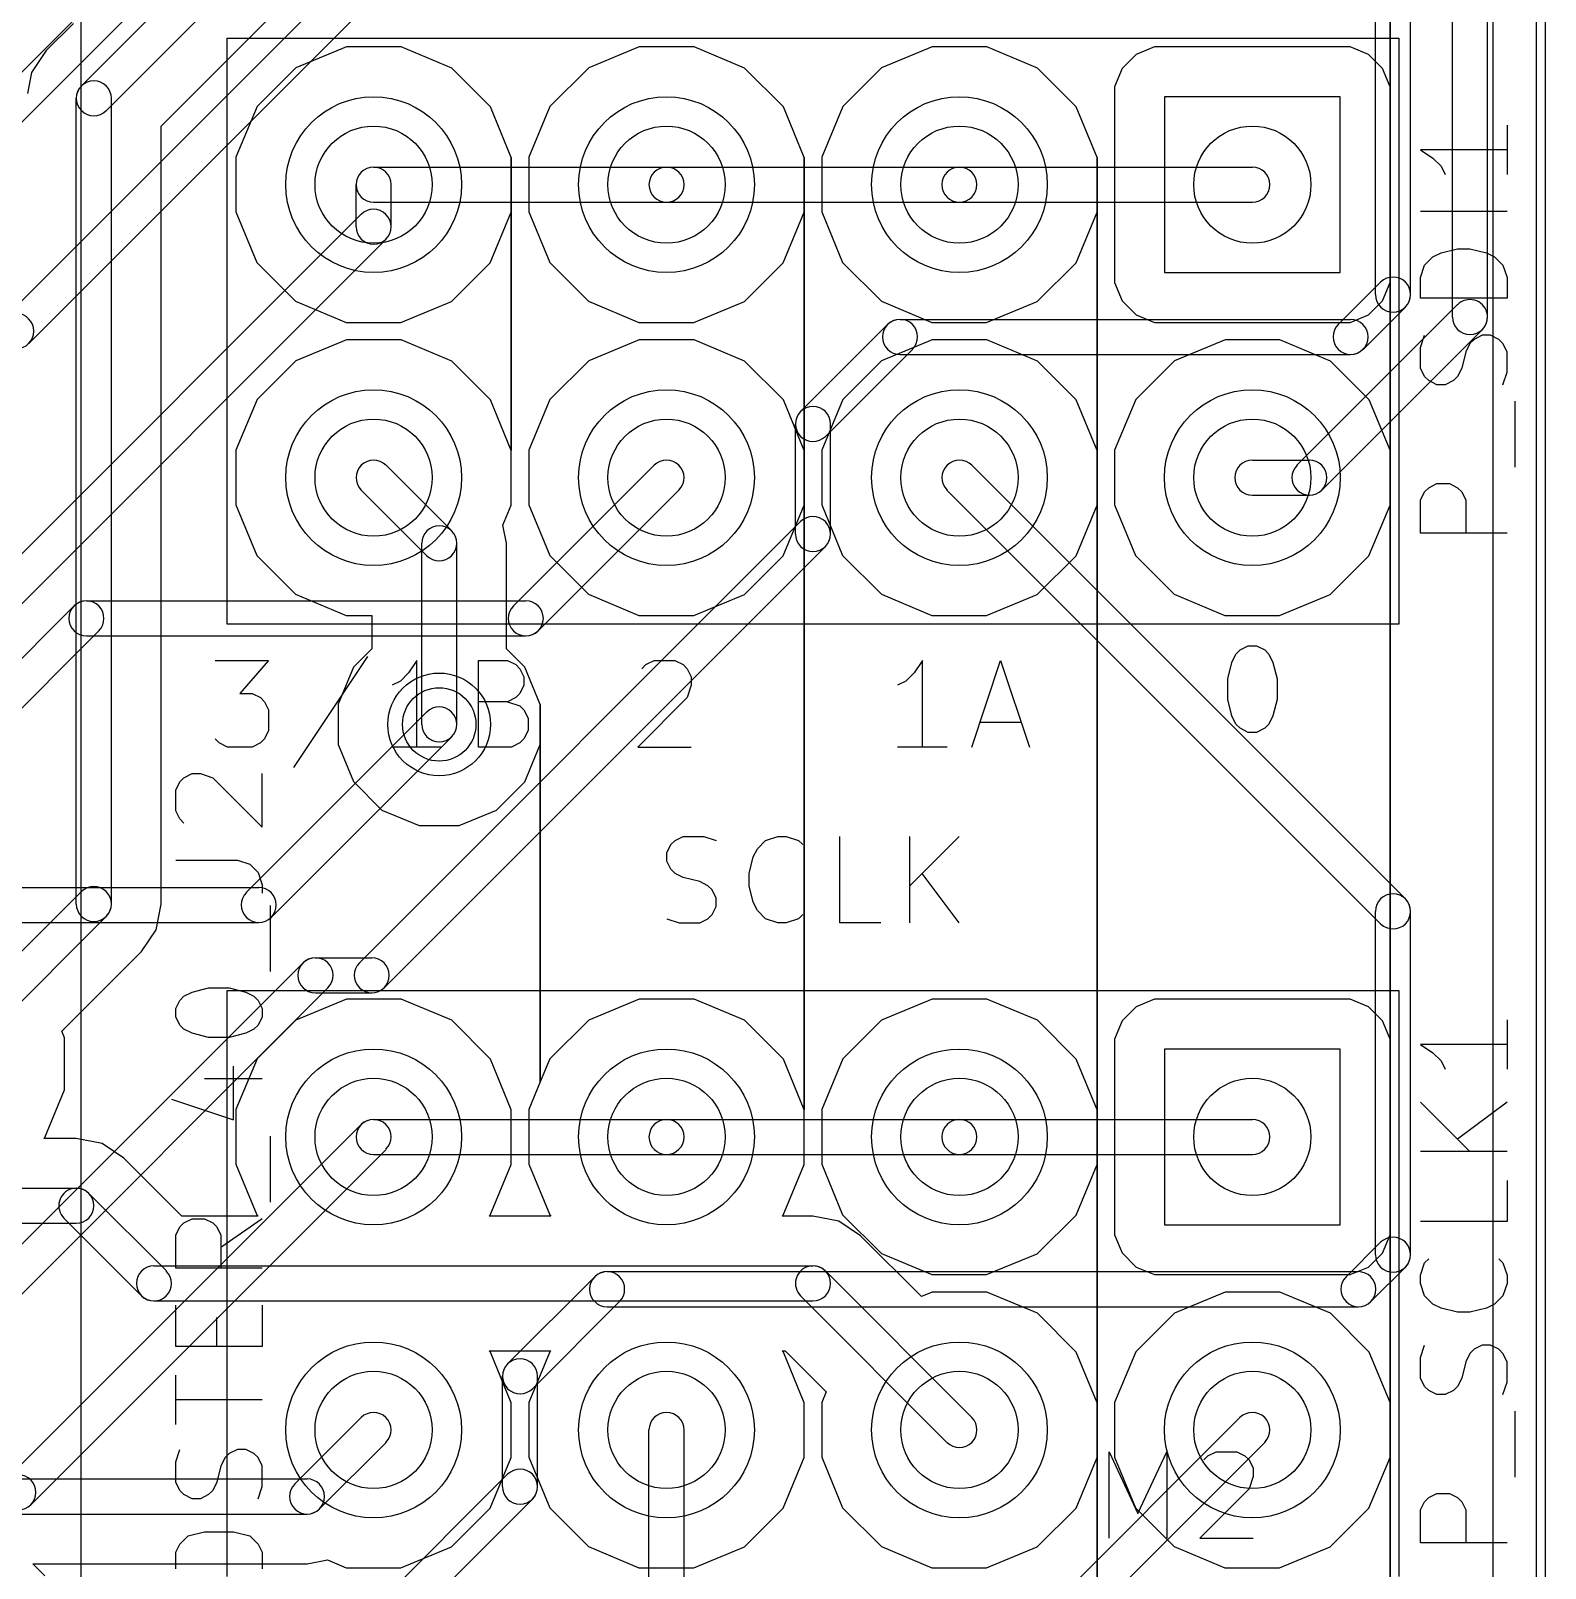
# Model space of a CAD drawing. Extents: x 10 to 410, y -287 to -10.
# Drawn here: x 231.98 to 245.11, y -141.53 to -128.21 of the extents above; entities that cross this region are included whole.
import ezdxf

# ---------------------------------------------------------------- set-up
doc = ezdxf.new("R2010")
doc.units = 0
doc.header["$MEASUREMENT"] = 0
doc.layers.add('Black', color=250, linetype='CONTINUOUS')
doc.layers.add('White', color=7, linetype='CONTINUOUS')

msp = doc.modelspace()

# ---------------------------------------------------------------- linework, layer by layer
at = {"layer": 'BLACK'}
for p, q in [((245.035, -150.495), (245.035, -112.395)), ((245.11, -112.395), (245.11, -150.495)), ((245.11, -112.395), (245.11, -150.495)), ((245.11, -112.395), (245.11, -150.495)), ((245.11, -112.395), (245.11, -150.495)), ((245.11, -112.395), (245.11, -150.495)), ((245.11, -112.395), (245.11, -150.495)), ((245.11, -112.395), (245.11, -150.495)), ((244.654, -112.851), (244.654, -146.119)), ((244.654, -112.851), (244.654, -146.119)), ((232.41, -120.65), (232.41, -146.05)), ((243.764, -131.844), (243.764, -123.589)), ((243.764, -123.589), (243.764, -131.844)), ((243.764, -131.844), (243.764, -123.589)), ((243.764, -123.589), (243.764, -131.844)), ((237.382, -123.717), (232.416, -128.683)), ((237.598, -123.933), (232.632, -128.899)), ((233.108, -129.033), (237.16, -124.981)), ((233.108, -129.033), (237.16, -124.981)), ((232.347, -128.142), (232.111, -128.378)), ((232.347, -128.142), (232.111, -128.378)), ((233.68, -133.35), (233.68, -128.27)), ((233.68, -128.27), (243.84, -128.27)), ((234.714, -128.346), (234.275, -128.527)), ((234.714, -128.346), (234.275, -128.527)), ((235.189, -128.346), (234.714, -128.346)), ((235.189, -128.346), (234.714, -128.346)), ((235.627, -128.529), (235.189, -128.346)), ((235.627, -128.529), (235.189, -128.346)), ((237.254, -128.346), (236.815, -128.527)), ((237.254, -128.346), (236.815, -128.527)), ((237.729, -128.346), (237.254, -128.346)), ((237.729, -128.346), (237.254, -128.346)), ((238.167, -128.529), (237.729, -128.346)), ((238.167, -128.529), (237.729, -128.346)), ((239.794, -128.346), (239.355, -128.527)), ((239.794, -128.346), (239.355, -128.527)), ((240.269, -128.346), (239.794, -128.346)), ((240.269, -128.346), (239.794, -128.346)), ((240.707, -128.529), (240.269, -128.346)), ((240.707, -128.529), (240.269, -128.346)), ((241.722, -128.346), (241.564, -128.412)), ((241.722, -128.346), (241.564, -128.412)), ((243.246, -128.346), (241.722, -128.346)), ((243.246, -128.346), (241.722, -128.346)), ((243.418, -128.346), (243.246, -128.346)), ((243.418, -128.346), (243.246, -128.346)), ((243.577, -128.412), (243.418, -128.346)), ((243.577, -128.412), (243.418, -128.346)), ((243.84, -128.27), (243.84, -133.35)), ((232.111, -128.378), (231.984, -128.568)), ((232.111, -128.378), (231.984, -128.568)), ((241.564, -128.412), (241.442, -128.533)), ((241.564, -128.412), (241.442, -128.533)), ((243.698, -128.534), (243.577, -128.412)), ((243.698, -128.534), (243.577, -128.412)), ((231.984, -128.568), (231.948, -128.75)), ((231.984, -128.568), (231.948, -128.75)), ((234.275, -128.527), (233.939, -128.863)), ((234.275, -128.527), (233.939, -128.863)), ((235.963, -128.865), (235.627, -128.529)), ((235.963, -128.865), (235.627, -128.529)), ((236.815, -128.527), (236.479, -128.863)), ((236.815, -128.527), (236.479, -128.863)), ((238.503, -128.865), (238.167, -128.529)), ((238.503, -128.865), (238.167, -128.529)), ((239.355, -128.527), (239.019, -128.863)), ((239.355, -128.527), (239.019, -128.863)), ((241.043, -128.865), (240.707, -128.529)), ((241.043, -128.865), (240.707, -128.529)), ((241.442, -128.533), (241.376, -128.692)), ((241.442, -128.533), (241.376, -128.692)), ((243.764, -128.692), (243.698, -128.534)), ((243.764, -128.692), (243.698, -128.534)), ((241.376, -128.692), (241.376, -128.864)), ((241.376, -128.692), (241.376, -128.864)), ((243.764, -130.216), (243.764, -128.692)), ((243.764, -130.216), (243.764, -128.692)), ((232.371, -135.776), (232.371, -128.791)), ((232.676, -135.776), (232.676, -128.791)), ((233.939, -128.863), (233.756, -129.301)), ((233.939, -128.863), (233.756, -129.301)), ((236.144, -129.304), (235.963, -128.865)), ((236.144, -129.304), (235.963, -128.865)), ((236.479, -128.863), (236.296, -129.301)), ((236.479, -128.863), (236.296, -129.301)), ((238.684, -129.304), (238.503, -128.865)), ((238.684, -129.304), (238.503, -128.865)), ((239.019, -128.863), (238.836, -129.301)), ((239.019, -128.863), (238.836, -129.301)), ((241.224, -129.304), (241.043, -128.865)), ((241.224, -129.304), (241.043, -128.865)), ((241.376, -128.864), (241.376, -130.388)), ((241.376, -128.864), (241.376, -130.388)), ((243.332, -128.778), (241.808, -128.778)), ((241.808, -128.778), (241.808, -130.302)), ((243.332, -128.778), (241.808, -128.778)), ((241.808, -128.778), (241.808, -130.302)), ((243.332, -128.778), (241.808, -128.778)), ((241.808, -128.778), (241.808, -130.302)), ((243.332, -130.302), (243.332, -128.778)), ((243.332, -130.302), (243.332, -128.778)), ((243.332, -130.302), (243.332, -128.778)), ((233.108, -135.776), (233.108, -129.033)), ((233.108, -135.776), (233.108, -129.033)), ((244.779, -129.024), (244.779, -129.453)), ((244.779, -129.239), (244.029, -129.239)), ((244.029, -129.239), (244.136, -129.31)), ((233.756, -129.301), (233.756, -129.776)), ((233.756, -129.301), (233.756, -129.776)), ((236.144, -131.844), (236.144, -129.304)), ((236.144, -129.779), (236.144, -129.304)), ((236.144, -129.304), (236.144, -131.844)), ((236.144, -131.844), (236.144, -129.304)), ((236.144, -129.779), (236.144, -129.304)), ((236.144, -129.304), (236.144, -131.844)), ((236.296, -129.301), (236.296, -129.776)), ((236.296, -129.301), (236.296, -129.776)), ((238.684, -131.844), (238.684, -129.304)), ((238.684, -129.779), (238.684, -129.304)), ((238.684, -129.304), (238.684, -131.844)), ((238.684, -131.844), (238.684, -129.304)), ((238.684, -129.779), (238.684, -129.304)), ((238.684, -129.304), (238.684, -131.844)), ((238.836, -129.301), (238.836, -129.776)), ((238.836, -129.301), (238.836, -129.776)), ((241.224, -131.844), (241.224, -129.304)), ((241.224, -129.779), (241.224, -129.304)), ((241.224, -129.304), (241.224, -131.844)), ((241.224, -131.844), (241.224, -129.304)), ((241.224, -129.779), (241.224, -129.304)), ((241.224, -129.304), (241.224, -131.844)), ((244.136, -129.31), (244.207, -129.381)), ((244.207, -129.381), (244.243, -129.453)), ((233.756, -129.776), (233.937, -130.215)), ((233.756, -129.776), (233.937, -130.215)), ((235.961, -130.217), (236.144, -129.779)), ((235.961, -130.217), (236.144, -129.779)), ((236.296, -129.776), (236.477, -130.215)), ((236.296, -129.776), (236.477, -130.215)), ((238.501, -130.217), (238.684, -129.779)), ((238.501, -130.217), (238.684, -129.779)), ((238.836, -129.776), (239.017, -130.215)), ((238.836, -129.776), (239.017, -130.215)), ((241.041, -130.217), (241.224, -129.779)), ((241.041, -130.217), (241.224, -129.779)), ((244.779, -129.774), (244.029, -129.774)), ((244.064, -130.239), (244.136, -130.167)), ((244.136, -130.167), (244.207, -130.131)), ((244.207, -130.131), (244.35, -130.096)), ((244.35, -130.096), (244.457, -130.096)), ((244.457, -130.096), (244.6, -130.131)), ((244.6, -130.131), (244.671, -130.167)), ((244.671, -130.167), (244.743, -130.239)), ((233.937, -130.215), (234.273, -130.551)), ((233.937, -130.215), (234.273, -130.551)), ((235.625, -130.553), (235.961, -130.217)), ((235.625, -130.553), (235.961, -130.217)), ((236.477, -130.215), (236.813, -130.551)), ((236.477, -130.215), (236.813, -130.551)), ((238.165, -130.553), (238.501, -130.217)), ((238.165, -130.553), (238.501, -130.217)), ((239.017, -130.215), (239.353, -130.551)), ((239.017, -130.215), (239.353, -130.551)), ((240.705, -130.553), (241.041, -130.217)), ((240.705, -130.553), (241.041, -130.217)), ((241.808, -130.302), (243.332, -130.302)), ((241.808, -130.302), (243.332, -130.302)), ((241.808, -130.302), (243.332, -130.302)), ((243.764, -131.843), (243.764, -130.216)), ((243.764, -130.388), (243.764, -130.216)), ((243.764, -130.216), (243.764, -131.843)), ((243.764, -131.843), (243.764, -130.216)), ((243.764, -130.388), (243.764, -130.216)), ((243.764, -130.216), (243.764, -131.843)), ((244.029, -130.346), (244.064, -130.239)), ((244.029, -130.524), (244.029, -130.346)), ((244.743, -130.239), (244.779, -130.346)), ((244.779, -130.346), (244.779, -130.524)), ((241.376, -130.388), (241.442, -130.546)), ((241.376, -130.388), (241.442, -130.546)), ((243.698, -130.547), (243.764, -130.388)), ((243.698, -130.547), (243.764, -130.388)), ((234.273, -130.551), (234.711, -130.734)), ((234.273, -130.551), (234.711, -130.734)), ((235.186, -130.734), (235.625, -130.553)), ((235.186, -130.734), (235.625, -130.553)), ((236.813, -130.551), (237.251, -130.734)), ((236.813, -130.551), (237.251, -130.734)), ((237.726, -130.734), (238.165, -130.553)), ((237.726, -130.734), (238.165, -130.553)), ((239.353, -130.551), (239.791, -130.734)), ((239.353, -130.551), (239.791, -130.734)), ((240.266, -130.734), (240.705, -130.553)), ((240.266, -130.734), (240.705, -130.553)), ((241.442, -130.546), (241.563, -130.668)), ((241.442, -130.546), (241.563, -130.668)), ((243.576, -130.668), (243.698, -130.547)), ((243.576, -130.668), (243.698, -130.547)), ((244.779, -130.524), (244.029, -130.524)), ((234.711, -130.734), (235.186, -130.734)), ((234.711, -130.734), (235.186, -130.734)), ((237.251, -130.734), (237.726, -130.734)), ((237.251, -130.734), (237.726, -130.734)), ((239.791, -130.734), (240.266, -130.734)), ((239.791, -130.734), (240.266, -130.734)), ((241.563, -130.668), (241.722, -130.734)), ((241.563, -130.668), (241.722, -130.734)), ((241.722, -130.734), (241.894, -130.734)), ((241.722, -130.734), (241.894, -130.734)), ((241.894, -130.734), (243.418, -130.734)), ((241.894, -130.734), (243.418, -130.734)), ((243.418, -130.734), (243.576, -130.668)), ((243.418, -130.734), (243.576, -130.668)), ((244.029, -130.953), (244.064, -130.846)), ((244.564, -130.846), (244.493, -130.881)), ((244.636, -130.846), (244.564, -130.846)), ((244.707, -130.881), (244.636, -130.846)), ((234.714, -130.886), (234.275, -131.067)), ((234.714, -130.886), (234.275, -131.067)), ((235.189, -130.886), (234.714, -130.886)), ((235.189, -130.886), (234.714, -130.886)), ((235.627, -131.069), (235.189, -130.886)), ((235.627, -131.069), (235.189, -130.886)), ((237.254, -130.886), (236.815, -131.067)), ((237.254, -130.886), (236.815, -131.067)), ((237.729, -130.886), (237.254, -130.886)), ((237.729, -130.886), (237.254, -130.886)), ((238.167, -131.069), (237.729, -130.886)), ((238.167, -131.069), (237.729, -130.886)), ((239.794, -130.886), (239.355, -131.067)), ((239.794, -130.886), (239.355, -131.067)), ((240.269, -130.886), (239.794, -130.886)), ((240.269, -130.886), (239.794, -130.886)), ((240.707, -131.069), (240.269, -130.886)), ((240.707, -131.069), (240.269, -130.886)), ((242.334, -130.886), (241.895, -131.067)), ((242.334, -130.886), (241.895, -131.067)), ((242.809, -130.886), (242.334, -130.886)), ((242.809, -130.886), (242.334, -130.886)), ((243.247, -131.069), (242.809, -130.886)), ((243.247, -131.069), (242.809, -130.886)), ((244.029, -131.131), (244.029, -130.953)), ((244.421, -130.989), (244.386, -131.131)), ((244.457, -130.917), (244.421, -130.989)), ((244.493, -130.881), (244.457, -130.917)), ((244.743, -130.917), (244.707, -130.881)), ((244.779, -130.989), (244.743, -130.917)), ((244.779, -131.167), (244.779, -130.989)), ((234.275, -131.067), (233.939, -131.403)), ((234.275, -131.067), (233.939, -131.403)), ((235.963, -131.405), (235.627, -131.069)), ((235.963, -131.405), (235.627, -131.069)), ((236.815, -131.067), (236.479, -131.403)), ((236.815, -131.067), (236.479, -131.403)), ((238.503, -131.405), (238.167, -131.069)), ((238.503, -131.405), (238.167, -131.069)), ((239.355, -131.067), (239.019, -131.403)), ((239.355, -131.067), (239.019, -131.403)), ((241.043, -131.405), (240.707, -131.069)), ((241.043, -131.405), (240.707, -131.069)), ((241.895, -131.067), (241.559, -131.403)), ((241.895, -131.067), (241.559, -131.403)), ((243.583, -131.405), (243.247, -131.069)), ((243.583, -131.405), (243.247, -131.069)), ((244.064, -131.203), (244.029, -131.131)), ((244.386, -131.131), (244.35, -131.203)), ((244.1, -131.239), (244.064, -131.203)), ((244.171, -131.274), (244.1, -131.239)), ((244.243, -131.274), (244.171, -131.274)), ((244.314, -131.239), (244.243, -131.274)), ((244.35, -131.203), (244.314, -131.239)), ((244.743, -131.274), (244.779, -131.167)), ((233.939, -131.403), (233.756, -131.841)), ((233.939, -131.403), (233.756, -131.841)), ((236.144, -131.844), (235.963, -131.405)), ((236.144, -131.844), (235.963, -131.405)), ((236.479, -131.403), (236.296, -131.841)), ((236.479, -131.403), (236.296, -131.841)), ((238.684, -131.844), (238.503, -131.405)), ((238.684, -131.844), (238.503, -131.405)), ((239.019, -131.403), (238.836, -131.841)), ((239.019, -131.403), (238.836, -131.841)), ((241.224, -131.844), (241.043, -131.405)), ((241.224, -131.844), (241.043, -131.405)), ((241.559, -131.403), (241.376, -131.841)), ((241.559, -131.403), (241.376, -131.841)), ((243.764, -131.843), (243.583, -131.405)), ((243.764, -131.843), (243.583, -131.405)), ((244.85, -131.989), (244.85, -131.417)), ((233.756, -131.841), (233.756, -132.316)), ((233.756, -131.841), (233.756, -132.316)), ((236.144, -132.319), (236.144, -131.844)), ((236.144, -132.319), (236.144, -131.844)), ((236.296, -131.841), (236.296, -132.316)), ((236.296, -131.841), (236.296, -132.316)), ((238.684, -137.559), (238.684, -131.844)), ((238.684, -132.319), (238.684, -131.844)), ((238.684, -131.844), (238.684, -137.559)), ((238.684, -137.559), (238.684, -131.844)), ((238.684, -132.319), (238.684, -131.844)), ((238.684, -131.844), (238.684, -137.559)), ((238.836, -131.841), (238.836, -132.316)), ((238.836, -131.841), (238.836, -132.316)), ((241.224, -137.559), (241.224, -131.844)), ((241.224, -132.319), (241.224, -131.844)), ((241.224, -131.844), (241.224, -137.559)), ((241.224, -137.559), (241.224, -131.844)), ((241.224, -132.319), (241.224, -131.844)), ((241.224, -131.844), (241.224, -137.559)), ((241.376, -131.841), (241.376, -132.316)), ((241.376, -131.841), (241.376, -132.316)), ((243.764, -131.844), (243.764, -131.843)), ((243.764, -131.844), (243.764, -131.843)), ((243.764, -140.099), (243.764, -131.844)), ((243.764, -132.319), (243.764, -131.844)), ((243.764, -131.844), (243.764, -140.099)), ((243.764, -140.099), (243.764, -131.844)), ((243.764, -132.319), (243.764, -131.844)), ((243.764, -131.844), (243.764, -140.099)), ((235.058, -131.972), (235.627, -132.541)), ((234.842, -132.188), (235.411, -132.757)), ((244.029, -132.274), (244.064, -132.203)), ((244.064, -132.203), (244.1, -132.167)), ((244.1, -132.167), (244.171, -132.131)), ((244.171, -132.131), (244.279, -132.131)), ((244.279, -132.131), (244.35, -132.167)), ((244.35, -132.167), (244.386, -132.203)), ((244.386, -132.203), (244.421, -132.274)), ((233.756, -132.316), (233.937, -132.755)), ((233.756, -132.316), (233.937, -132.755)), ((236.072, -132.491), (236.144, -132.319)), ((236.072, -132.491), (236.144, -132.319)), ((236.296, -132.316), (236.477, -132.755)), ((236.296, -132.316), (236.477, -132.755)), ((238.501, -132.757), (238.684, -132.319)), ((238.501, -132.757), (238.684, -132.319)), ((238.836, -132.316), (239.017, -132.755)), ((238.836, -132.316), (239.017, -132.755)), ((241.041, -132.757), (241.224, -132.319)), ((241.041, -132.757), (241.224, -132.319)), ((241.376, -132.316), (241.557, -132.755)), ((241.376, -132.316), (241.557, -132.755)), ((243.581, -132.757), (243.764, -132.319)), ((243.581, -132.757), (243.764, -132.319)), ((244.029, -132.56), (244.029, -132.274)), ((244.421, -132.274), (244.421, -132.56)), ((236.103, -132.649), (236.072, -132.491)), ((236.103, -132.649), (236.072, -132.491)), ((244.779, -132.56), (244.029, -132.56)), ((235.367, -134.219), (235.367, -132.649)), ((235.671, -134.219), (235.671, -132.649)), ((236.103, -133.564), (236.103, -132.649)), ((236.103, -133.564), (236.103, -132.649)), ((233.937, -132.755), (234.273, -133.091)), ((233.937, -132.755), (234.273, -133.091)), ((236.477, -132.755), (236.813, -133.091)), ((236.477, -132.755), (236.813, -133.091)), ((238.165, -133.093), (238.501, -132.757)), ((238.165, -133.093), (238.501, -132.757)), ((239.017, -132.755), (239.353, -133.091)), ((239.017, -132.755), (239.353, -133.091)), ((240.705, -133.093), (241.041, -132.757)), ((240.705, -133.093), (241.041, -132.757)), ((241.557, -132.755), (241.893, -133.091)), ((241.557, -132.755), (241.893, -133.091)), ((243.245, -133.093), (243.581, -132.757)), ((243.245, -133.093), (243.581, -132.757)), ((234.273, -133.091), (234.711, -133.274)), ((234.273, -133.091), (234.711, -133.274)), ((236.813, -133.091), (237.251, -133.274)), ((236.813, -133.091), (237.251, -133.274)), ((237.726, -133.274), (238.165, -133.093)), ((237.726, -133.274), (238.165, -133.093)), ((239.353, -133.091), (239.791, -133.274)), ((239.353, -133.091), (239.791, -133.274)), ((240.266, -133.274), (240.705, -133.093)), ((240.266, -133.274), (240.705, -133.093)), ((241.893, -133.091), (242.331, -133.274)), ((241.893, -133.091), (242.331, -133.274)), ((242.806, -133.274), (243.245, -133.093)), ((242.806, -133.274), (243.245, -133.093)), ((234.711, -133.274), (234.935, -133.274)), ((234.711, -133.274), (234.935, -133.274)), ((234.935, -133.274), (234.935, -133.564)), ((234.935, -133.274), (234.935, -133.564)), ((237.251, -133.274), (237.726, -133.274)), ((237.251, -133.274), (237.726, -133.274)), ((239.791, -133.274), (240.266, -133.274)), ((239.791, -133.274), (240.266, -133.274)), ((242.331, -133.274), (242.806, -133.274)), ((242.331, -133.274), (242.806, -133.274)), ((243.84, -133.35), (233.68, -133.35)), ((242.463, -133.574), (242.534, -133.539)), ((242.534, -133.539), (242.606, -133.539)), ((242.606, -133.539), (242.677, -133.574)), ((233.575, -133.666), (234.039, -133.666)), ((234.039, -133.666), (233.789, -133.951)), ((234.896, -133.63), (234.254, -134.594)), ((234.935, -133.564), (234.777, -133.722)), ((234.935, -133.564), (234.777, -133.722)), ((235.325, -133.666), (235.254, -133.773)), ((235.325, -134.416), (235.325, -133.666)), ((235.861, -134.416), (235.861, -133.666)), ((235.861, -133.666), (236.111, -133.666)), ((236.262, -133.723), (236.103, -133.564)), ((236.262, -133.723), (236.103, -133.564)), ((236.111, -133.666), (236.182, -133.701)), ((237.311, -133.701), (237.383, -133.666)), ((237.383, -133.666), (237.561, -133.666)), ((237.561, -133.666), (237.633, -133.701)), ((239.709, -133.666), (239.637, -133.773)), ((239.709, -134.416), (239.709, -133.666)), ((240.137, -134.416), (240.387, -133.666)), ((240.387, -133.666), (240.637, -134.416)), ((242.391, -133.681), (242.427, -133.61)), ((242.427, -133.61), (242.463, -133.574)), ((242.677, -133.574), (242.713, -133.61)), ((242.713, -133.61), (242.749, -133.681)), ((234.777, -133.722), (234.643, -134.044)), ((234.777, -133.722), (234.643, -134.044)), ((235.254, -133.773), (235.182, -133.844)), ((236.182, -133.701), (236.218, -133.737)), ((236.218, -133.737), (236.254, -133.808)), ((236.254, -133.808), (236.254, -133.88)), ((236.395, -134.046), (236.262, -133.723)), ((236.395, -134.046), (236.262, -133.723)), ((237.276, -133.737), (237.311, -133.701)), ((237.633, -133.701), (237.669, -133.737)), ((237.669, -133.737), (237.704, -133.808)), ((237.704, -133.808), (237.704, -133.88)), ((239.637, -133.773), (239.566, -133.844)), ((242.356, -133.824), (242.391, -133.681)), ((242.749, -133.681), (242.784, -133.824)), ((235.182, -133.844), (235.111, -133.88)), ((236.254, -133.88), (236.218, -133.951)), ((237.704, -133.88), (237.669, -133.987)), ((239.566, -133.844), (239.494, -133.88)), ((242.356, -134.003), (242.356, -133.824)), ((242.784, -133.824), (242.784, -134.003)), ((233.789, -133.951), (233.896, -133.951)), ((233.896, -133.951), (233.968, -133.987)), ((233.968, -133.987), (234.004, -134.023)), ((234.004, -134.023), (234.039, -134.094)), ((234.643, -134.044), (234.643, -134.393)), ((234.643, -134.044), (234.643, -134.393)), ((236.111, -134.023), (235.861, -134.023)), ((236.182, -133.987), (236.111, -134.023)), ((236.111, -134.023), (236.218, -134.058)), ((236.218, -133.951), (236.182, -133.987)), ((236.218, -134.058), (236.254, -134.094)), ((236.395, -137.318), (236.395, -134.046)), ((236.395, -134.394), (236.395, -134.046)), ((236.395, -134.046), (236.395, -137.318)), ((236.395, -137.318), (236.395, -134.046)), ((236.395, -134.394), (236.395, -134.046)), ((236.395, -134.046), (236.395, -137.318)), ((237.669, -133.987), (237.24, -134.416)), ((242.391, -134.146), (242.356, -134.003)), ((242.784, -134.003), (242.749, -134.146)), ((234.039, -134.094), (234.039, -134.273)), ((236.254, -134.094), (236.289, -134.166)), ((236.289, -134.166), (236.289, -134.273)), ((240.209, -134.201), (240.566, -134.201)), ((242.427, -134.217), (242.391, -134.146)), ((242.749, -134.146), (242.713, -134.217)), ((233.611, -134.38), (233.575, -134.344)), ((234.004, -134.344), (233.968, -134.38)), ((234.039, -134.273), (234.004, -134.344)), ((236.254, -134.344), (236.218, -134.38)), ((236.289, -134.273), (236.254, -134.344)), ((242.463, -134.253), (242.427, -134.217)), ((242.534, -134.289), (242.463, -134.253)), ((242.606, -134.289), (242.534, -134.289)), ((242.677, -134.253), (242.606, -134.289)), ((242.713, -134.217), (242.677, -134.253)), ((233.682, -134.416), (233.611, -134.38)), ((233.896, -134.416), (233.682, -134.416)), ((233.968, -134.38), (233.896, -134.416)), ((234.643, -134.393), (234.776, -134.715)), ((234.643, -134.393), (234.776, -134.715)), ((235.539, -134.416), (235.111, -134.416)), ((236.146, -134.416), (235.861, -134.416)), ((236.218, -134.38), (236.146, -134.416)), ((236.261, -134.716), (236.395, -134.394)), ((236.261, -134.716), (236.395, -134.394)), ((237.24, -134.416), (237.704, -134.416)), ((239.923, -134.416), (239.494, -134.416)), ((233.234, -134.789), (233.269, -134.718)), ((233.269, -134.718), (233.305, -134.682)), ((233.305, -134.682), (233.376, -134.646)), ((233.376, -134.646), (233.448, -134.646)), ((233.448, -134.646), (233.555, -134.682)), ((233.555, -134.682), (233.984, -135.111)), ((233.984, -135.111), (233.984, -134.646)), ((234.776, -134.715), (235.022, -134.962)), ((234.776, -134.715), (235.022, -134.962)), ((236.015, -134.963), (236.261, -134.716)), ((236.015, -134.963), (236.261, -134.716)), ((233.234, -134.968), (233.234, -134.789)), ((233.269, -135.039), (233.234, -134.968)), ((235.022, -134.962), (235.344, -135.095)), ((235.022, -134.962), (235.344, -135.095)), ((235.693, -135.096), (236.015, -134.963)), ((235.693, -135.096), (236.015, -134.963)), ((233.305, -135.075), (233.269, -135.039)), ((235.344, -135.095), (235.693, -135.096)), ((235.344, -135.095), (235.693, -135.096)), ((237.492, -135.332), (237.528, -135.261)), ((237.528, -135.261), (237.564, -135.225)), ((237.564, -135.225), (237.635, -135.19)), ((237.635, -135.19), (237.814, -135.19)), ((237.814, -135.19), (237.921, -135.225)), ((238.278, -135.297), (238.349, -135.225)), ((238.349, -135.225), (238.456, -135.19)), ((238.456, -135.19), (238.528, -135.19)), ((238.528, -135.19), (238.635, -135.225)), ((238.635, -135.225), (238.671, -135.261)), ((238.992, -135.94), (238.992, -135.19)), ((239.599, -135.94), (239.599, -135.19)), ((240.028, -135.19), (239.599, -135.618)), ((233.234, -135.396), (233.769, -135.396)), ((233.769, -135.396), (233.876, -135.432)), ((237.492, -135.404), (237.492, -135.332)), ((237.528, -135.475), (237.492, -135.404)), ((238.206, -135.511), (238.242, -135.368)), ((238.242, -135.368), (238.278, -135.297)), ((233.876, -135.432), (233.948, -135.504)), ((233.948, -135.504), (233.984, -135.611)), ((237.564, -135.511), (237.528, -135.475)), ((237.635, -135.547), (237.564, -135.511)), ((238.206, -135.618), (238.206, -135.511)), ((240.028, -135.94), (239.706, -135.511)), ((232.416, -135.668), (231.032, -137.052)), ((233.984, -135.611), (233.984, -135.682)), ((237.778, -135.582), (237.635, -135.547)), ((237.849, -135.618), (237.778, -135.582)), ((237.885, -135.654), (237.849, -135.618)), ((237.921, -135.725), (237.885, -135.654)), ((238.242, -135.761), (238.206, -135.618)), ((233.064, -136), (233.108, -135.776)), ((233.064, -136), (233.108, -135.776)), ((234.055, -136.361), (234.055, -135.789)), ((237.885, -135.868), (237.921, -135.797)), ((237.921, -135.797), (237.921, -135.725)), ((238.278, -135.832), (238.242, -135.761)), ((232.632, -135.884), (231.248, -137.268)), ((237.492, -135.904), (237.599, -135.94)), ((237.599, -135.94), (237.778, -135.94)), ((237.778, -135.94), (237.849, -135.904)), ((237.849, -135.904), (237.885, -135.868)), ((238.349, -135.904), (238.278, -135.832)), ((238.456, -135.94), (238.349, -135.904)), ((238.528, -135.94), (238.456, -135.94)), ((238.635, -135.904), (238.528, -135.94)), ((238.671, -135.868), (238.635, -135.904)), ((239.349, -135.94), (238.992, -135.94)), ((232.937, -136.189), (233.064, -136)), ((232.937, -136.189), (233.064, -136)), ((233.064, -136), (233.064, -136)), ((233.064, -136), (233.064, -136)), ((232.247, -136.879), (232.937, -136.189)), ((232.247, -136.879), (232.937, -136.189)), ((233.234, -136.682), (233.269, -136.611)), ((233.269, -136.611), (233.305, -136.575)), ((233.305, -136.575), (233.376, -136.539)), ((233.376, -136.539), (233.519, -136.504)), ((233.519, -136.504), (233.698, -136.504)), ((233.68, -141.605), (233.68, -136.525)), ((233.68, -136.525), (243.84, -136.525)), ((233.698, -136.504), (233.841, -136.539)), ((233.841, -136.539), (233.912, -136.575)), ((233.912, -136.575), (233.948, -136.611)), ((233.948, -136.611), (233.984, -136.682)), ((234.714, -136.601), (234.275, -136.782)), ((234.714, -136.601), (234.275, -136.782)), ((235.189, -136.601), (234.714, -136.601)), ((235.189, -136.601), (234.714, -136.601)), ((235.627, -136.784), (235.189, -136.601)), ((235.627, -136.784), (235.189, -136.601)), ((237.254, -136.601), (236.815, -136.782)), ((237.254, -136.601), (236.815, -136.782)), ((237.729, -136.601), (237.254, -136.601)), ((237.729, -136.601), (237.254, -136.601)), ((238.167, -136.784), (237.729, -136.601)), ((238.167, -136.784), (237.729, -136.601)), ((239.794, -136.601), (239.355, -136.782)), ((239.794, -136.601), (239.355, -136.782)), ((240.269, -136.601), (239.794, -136.601)), ((240.269, -136.601), (239.794, -136.601)), ((240.707, -136.784), (240.269, -136.601)), ((240.707, -136.784), (240.269, -136.601)), ((241.722, -136.601), (241.564, -136.667)), ((241.722, -136.601), (241.564, -136.667)), ((243.246, -136.601), (241.722, -136.601)), ((243.246, -136.601), (241.722, -136.601)), ((243.418, -136.601), (243.246, -136.601)), ((243.418, -136.601), (243.246, -136.601)), ((243.577, -136.667), (243.418, -136.601)), ((243.577, -136.667), (243.418, -136.601)), ((243.84, -136.525), (243.84, -141.605)), ((233.234, -136.754), (233.234, -136.682)), ((233.984, -136.682), (233.984, -136.754)), ((241.564, -136.667), (241.442, -136.788)), ((241.564, -136.667), (241.442, -136.788)), ((243.698, -136.789), (243.577, -136.667)), ((243.698, -136.789), (243.577, -136.667)), ((233.269, -136.825), (233.234, -136.754)), ((233.305, -136.861), (233.269, -136.825)), ((233.376, -136.896), (233.305, -136.861)), ((233.912, -136.861), (233.841, -136.896)), ((233.948, -136.825), (233.912, -136.861)), ((234.275, -136.782), (233.939, -137.118)), ((234.275, -136.782), (233.939, -137.118)), ((233.984, -136.754), (233.948, -136.825)), ((235.963, -137.12), (235.627, -136.784)), ((235.963, -137.12), (235.627, -136.784)), ((236.815, -136.782), (236.479, -137.118)), ((236.815, -136.782), (236.479, -137.118)), ((238.503, -137.12), (238.167, -136.784)), ((238.503, -137.12), (238.167, -136.784)), ((239.355, -136.782), (239.019, -137.118)), ((239.355, -136.782), (239.019, -137.118)), ((241.043, -137.12), (240.707, -136.784)), ((241.043, -137.12), (240.707, -136.784)), ((241.442, -136.788), (241.376, -136.947)), ((241.442, -136.788), (241.376, -136.947)), ((243.764, -136.947), (243.698, -136.789)), ((243.764, -136.947), (243.698, -136.789)), ((244.779, -136.779), (244.779, -137.208)), ((232.27, -136.936), (232.247, -136.879)), ((232.27, -136.936), (232.247, -136.879)), ((232.27, -137.386), (232.27, -136.936)), ((232.27, -137.386), (232.27, -136.936)), ((233.519, -136.932), (233.376, -136.896)), ((233.698, -136.932), (233.519, -136.932)), ((233.841, -136.896), (233.698, -136.932)), ((241.376, -136.947), (241.376, -137.119)), ((241.376, -136.947), (241.376, -137.119)), ((243.764, -138.471), (243.764, -136.947)), ((243.764, -138.471), (243.764, -136.947)), ((244.779, -136.994), (244.029, -136.994)), ((244.029, -136.994), (244.136, -137.065)), ((233.939, -137.118), (233.756, -137.556)), ((233.939, -137.118), (233.756, -137.556)), ((236.144, -137.559), (235.963, -137.12)), ((236.144, -137.559), (235.963, -137.12)), ((236.479, -137.118), (236.395, -137.318)), ((236.479, -137.118), (236.395, -137.318)), ((238.684, -137.559), (238.503, -137.12)), ((238.684, -137.559), (238.503, -137.12)), ((239.019, -137.118), (238.836, -137.556)), ((239.019, -137.118), (238.836, -137.556)), ((241.224, -137.559), (241.043, -137.12)), ((241.224, -137.559), (241.043, -137.12)), ((241.376, -137.119), (241.376, -138.643)), ((241.376, -137.119), (241.376, -138.643)), ((243.332, -137.033), (241.808, -137.033)), ((241.808, -137.033), (241.808, -138.557)), ((243.332, -137.033), (241.808, -137.033)), ((241.808, -137.033), (241.808, -138.557)), ((243.332, -137.033), (241.808, -137.033)), ((241.808, -137.033), (241.808, -138.557)), ((243.332, -138.557), (243.332, -137.033)), ((243.332, -138.557), (243.332, -137.033)), ((243.332, -138.557), (243.332, -137.033)), ((244.136, -137.065), (244.207, -137.136)), ((244.207, -137.136), (244.243, -137.208)), ((233.734, -137.646), (233.734, -137.182)), ((232.098, -137.801), (232.27, -137.386)), ((232.098, -137.801), (232.27, -137.386)), ((233.484, -137.289), (233.984, -137.289)), ((236.395, -137.318), (236.296, -137.556)), ((236.395, -137.318), (236.296, -137.556)), ((233.198, -137.468), (233.734, -137.646)), ((244.029, -137.494), (244.457, -137.922)), ((244.779, -137.494), (244.35, -137.815)), ((233.756, -137.556), (233.756, -138.031)), ((233.756, -137.556), (233.756, -138.031)), ((236.144, -138.034), (236.144, -137.559)), ((236.144, -138.034), (236.144, -137.559)), ((236.296, -137.556), (236.296, -138.031)), ((236.296, -137.556), (236.296, -138.031)), ((238.684, -138.034), (238.684, -137.559)), ((238.684, -138.034), (238.684, -137.559)), ((238.836, -137.556), (238.836, -138.031)), ((238.836, -137.556), (238.836, -138.031)), ((241.224, -140.099), (241.224, -137.559)), ((241.224, -138.034), (241.224, -137.559)), ((241.224, -137.559), (241.224, -140.099)), ((241.224, -140.099), (241.224, -137.559)), ((241.224, -138.034), (241.224, -137.559)), ((241.224, -137.559), (241.224, -140.099)), ((232.091, -137.808), (232.098, -137.801)), ((232.091, -137.808), (232.098, -137.801)), ((232.372, -137.808), (232.091, -137.808)), ((232.372, -137.808), (232.091, -137.808)), ((232.595, -137.852), (232.372, -137.808)), ((232.595, -137.852), (232.372, -137.808)), ((234.055, -138.361), (234.055, -137.789)), ((232.785, -137.979), (232.595, -137.852)), ((232.785, -137.979), (232.595, -137.852)), ((244.779, -137.922), (244.029, -137.922)), ((233.287, -138.481), (232.785, -137.979)), ((233.287, -138.481), (232.785, -137.979)), ((233.756, -138.031), (233.937, -138.47)), ((233.756, -138.031), (233.937, -138.47)), ((235.961, -138.472), (236.144, -138.034)), ((235.961, -138.472), (236.144, -138.034)), ((236.296, -138.031), (236.477, -138.47)), ((236.296, -138.031), (236.477, -138.47)), ((238.501, -138.472), (238.684, -138.034)), ((238.501, -138.472), (238.684, -138.034)), ((238.836, -138.031), (239.017, -138.47)), ((238.836, -138.031), (239.017, -138.47)), ((241.041, -138.472), (241.224, -138.034)), ((241.041, -138.472), (241.224, -138.034)), ((244.779, -138.172), (244.779, -138.529)), ((230.73, -138.24), (232.372, -138.24)), ((233.153, -138.957), (232.48, -138.284)), ((233.937, -138.47), (233.948, -138.481)), ((233.937, -138.47), (233.948, -138.481)), ((235.953, -138.481), (235.961, -138.472)), ((235.953, -138.481), (235.961, -138.472)), ((236.477, -138.47), (236.488, -138.481)), ((236.477, -138.47), (236.488, -138.481)), ((238.493, -138.481), (238.501, -138.472)), ((238.493, -138.481), (238.501, -138.472)), ((239.017, -138.47), (239.353, -138.806)), ((239.017, -138.47), (239.353, -138.806)), ((240.705, -138.808), (241.041, -138.472)), ((240.705, -138.808), (241.041, -138.472)), ((243.764, -140.098), (243.764, -138.471)), ((243.764, -138.643), (243.764, -138.471)), ((243.764, -138.471), (243.764, -140.098)), ((243.764, -140.098), (243.764, -138.471)), ((243.764, -138.643), (243.764, -138.471)), ((243.764, -138.471), (243.764, -140.098)), ((230.73, -138.544), (232.372, -138.544)), ((232.937, -139.173), (232.264, -138.5)), ((233.234, -138.646), (233.269, -138.575)), ((233.269, -138.575), (233.305, -138.539)), ((233.948, -138.481), (233.287, -138.481)), ((233.948, -138.481), (233.287, -138.481)), ((233.305, -138.539), (233.376, -138.504)), ((233.376, -138.504), (233.484, -138.504)), ((233.484, -138.504), (233.555, -138.539)), ((233.555, -138.539), (233.591, -138.575)), ((233.591, -138.575), (233.626, -138.646)), ((233.984, -138.504), (233.626, -138.754)), ((236.488, -138.481), (235.953, -138.481)), ((236.488, -138.481), (235.953, -138.481)), ((238.76, -138.481), (238.493, -138.481)), ((238.76, -138.481), (238.493, -138.481)), ((238.984, -138.525), (238.76, -138.481)), ((238.984, -138.525), (238.76, -138.481)), ((239.173, -138.652), (238.984, -138.525)), ((239.173, -138.652), (238.984, -138.525)), ((241.808, -138.557), (243.332, -138.557)), ((241.808, -138.557), (243.332, -138.557)), ((241.808, -138.557), (243.332, -138.557)), ((244.779, -138.529), (244.029, -138.529)), ((233.234, -138.932), (233.234, -138.646)), ((233.626, -138.646), (233.626, -138.932)), ((239.701, -139.179), (239.173, -138.652)), ((239.701, -139.179), (239.173, -138.652)), ((241.376, -138.643), (241.442, -138.801)), ((241.376, -138.643), (241.442, -138.801)), ((243.698, -138.802), (243.764, -138.643)), ((243.698, -138.802), (243.764, -138.643)), ((239.353, -138.806), (239.791, -138.989)), ((239.353, -138.806), (239.791, -138.989)), ((240.266, -138.989), (240.705, -138.808)), ((240.266, -138.989), (240.705, -138.808)), ((241.442, -138.801), (241.563, -138.923)), ((241.442, -138.801), (241.563, -138.923)), ((243.576, -138.923), (243.698, -138.802)), ((243.576, -138.923), (243.698, -138.802)), ((244.064, -138.886), (244.1, -138.851)), ((244.707, -138.851), (244.743, -138.886)), ((233.045, -138.913), (238.76, -138.913)), ((233.984, -138.932), (233.234, -138.932)), ((240.138, -140.227), (238.868, -138.957)), ((239.791, -138.989), (240.266, -138.989)), ((239.791, -138.989), (240.266, -138.989)), ((241.563, -138.923), (241.722, -138.989)), ((241.563, -138.923), (241.722, -138.989)), ((241.722, -138.989), (241.894, -138.989)), ((241.722, -138.989), (241.894, -138.989)), ((241.894, -138.989), (243.418, -138.989)), ((241.894, -138.989), (243.418, -138.989)), ((243.418, -138.989), (243.576, -138.923)), ((243.418, -138.989), (243.576, -138.923)), ((244.029, -138.994), (244.064, -138.886)), ((244.029, -139.065), (244.029, -138.994)), ((244.743, -138.886), (244.779, -138.994)), ((244.779, -138.994), (244.779, -139.065)), ((239.794, -139.141), (239.701, -139.179)), ((239.794, -139.141), (239.701, -139.179)), ((240.269, -139.141), (239.794, -139.141)), ((240.269, -139.141), (239.794, -139.141)), ((240.707, -139.324), (240.269, -139.141)), ((240.707, -139.324), (240.269, -139.141)), ((242.334, -139.141), (241.895, -139.322)), ((242.334, -139.141), (241.895, -139.322)), ((242.809, -139.141), (242.334, -139.141)), ((242.809, -139.141), (242.334, -139.141)), ((243.247, -139.324), (242.809, -139.141)), ((243.247, -139.324), (242.809, -139.141)), ((244.064, -139.172), (244.029, -139.065)), ((244.779, -139.065), (244.743, -139.172)), ((233.045, -139.217), (238.76, -139.217)), ((233.234, -139.611), (233.234, -139.254)), ((233.984, -139.254), (233.984, -139.611)), ((239.922, -140.443), (238.652, -139.173)), ((244.136, -139.244), (244.064, -139.172)), ((244.207, -139.279), (244.136, -139.244)), ((244.671, -139.244), (244.6, -139.279)), ((244.743, -139.172), (244.671, -139.244)), ((233.591, -139.611), (233.591, -139.361)), ((241.043, -139.66), (240.707, -139.324)), ((241.043, -139.66), (240.707, -139.324)), ((241.895, -139.322), (241.559, -139.658)), ((241.895, -139.322), (241.559, -139.658)), ((243.583, -139.66), (243.247, -139.324)), ((243.583, -139.66), (243.247, -139.324)), ((244.35, -139.315), (244.207, -139.279)), ((244.457, -139.315), (244.35, -139.315)), ((244.6, -139.279), (244.457, -139.315)), ((233.984, -139.611), (233.234, -139.611)), ((235.963, -139.66), (235.952, -139.649)), ((235.952, -139.649), (236.487, -139.649)), ((235.963, -139.66), (235.952, -139.649)), ((235.952, -139.649), (236.487, -139.649)), ((236.144, -140.099), (235.963, -139.66)), ((236.144, -140.099), (235.963, -139.66)), ((236.479, -139.658), (236.296, -140.096)), ((236.479, -139.658), (236.296, -140.096)), ((236.487, -139.649), (236.479, -139.658)), ((236.487, -139.649), (236.479, -139.658)), ((238.503, -139.66), (238.492, -139.649)), ((238.492, -139.649), (238.518, -139.649)), ((238.503, -139.66), (238.492, -139.649)), ((238.492, -139.649), (238.518, -139.649)), ((238.684, -140.099), (238.503, -139.66)), ((238.684, -140.099), (238.503, -139.66)), ((238.518, -139.649), (238.874, -140.005)), ((238.518, -139.649), (238.874, -140.005)), ((241.224, -140.099), (241.043, -139.66)), ((241.224, -140.099), (241.043, -139.66)), ((241.559, -139.658), (241.376, -140.096)), ((241.559, -139.658), (241.376, -140.096)), ((243.764, -140.098), (243.583, -139.66)), ((243.764, -140.098), (243.583, -139.66)), ((244.029, -139.708), (244.064, -139.601)), ((244.457, -139.672), (244.421, -139.744)), ((244.493, -139.636), (244.457, -139.672)), ((244.564, -139.601), (244.493, -139.636)), ((244.636, -139.601), (244.564, -139.601)), ((244.707, -139.636), (244.636, -139.601)), ((244.743, -139.672), (244.707, -139.636)), ((244.779, -139.744), (244.743, -139.672)), ((244.029, -139.886), (244.029, -139.708)), ((244.421, -139.744), (244.386, -139.886)), ((244.779, -139.922), (244.779, -139.744)), ((233.234, -140.289), (233.234, -139.861)), ((244.064, -139.958), (244.029, -139.886)), ((244.386, -139.886), (244.35, -139.958)), ((244.743, -140.029), (244.779, -139.922)), ((233.984, -140.075), (233.234, -140.075)), ((238.874, -140.005), (238.836, -140.096)), ((238.874, -140.005), (238.836, -140.096)), ((244.1, -139.994), (244.064, -139.958)), ((244.171, -140.029), (244.1, -139.994)), ((244.243, -140.029), (244.171, -140.029)), ((244.314, -139.994), (244.243, -140.029)), ((244.35, -139.958), (244.314, -139.994)), ((236.144, -140.574), (236.144, -140.099)), ((236.144, -140.574), (236.144, -140.099)), ((236.296, -140.096), (236.296, -140.571)), ((236.296, -140.096), (236.296, -140.571)), ((238.684, -140.574), (238.684, -140.099)), ((238.684, -140.574), (238.684, -140.099)), ((238.836, -140.096), (238.836, -140.571)), ((238.836, -140.096), (238.836, -140.571)), ((241.224, -144.398), (241.224, -140.099)), ((241.224, -140.574), (241.224, -140.099)), ((241.224, -140.099), (241.224, -144.398)), ((241.224, -144.398), (241.224, -140.099)), ((241.224, -140.574), (241.224, -140.099)), ((241.224, -140.099), (241.224, -144.398)), ((241.376, -140.096), (241.376, -140.571)), ((241.376, -140.096), (241.376, -140.571)), ((243.764, -140.099), (243.764, -140.098)), ((243.764, -140.099), (243.764, -140.098)), ((243.764, -144.946), (243.764, -140.099)), ((243.764, -140.574), (243.764, -140.099)), ((243.764, -140.099), (243.764, -144.946)), ((243.764, -144.946), (243.764, -140.099)), ((243.764, -140.574), (243.764, -140.099)), ((243.764, -140.099), (243.764, -144.946)), ((244.85, -140.744), (244.85, -140.172)), ((234.842, -140.227), (234.265, -140.804)), ((235.058, -140.443), (234.481, -141.02)), ((233.234, -140.611), (233.269, -140.504)), ((233.662, -140.575), (233.626, -140.646)), ((233.698, -140.539), (233.662, -140.575)), ((233.769, -140.504), (233.698, -140.539)), ((233.841, -140.504), (233.769, -140.504)), ((233.912, -140.539), (233.841, -140.504)), ((233.948, -140.575), (233.912, -140.539)), ((233.984, -140.646), (233.948, -140.575)), ((235.961, -141.012), (236.144, -140.574)), ((235.961, -141.012), (236.144, -140.574)), ((236.296, -140.571), (236.477, -141.01)), ((236.296, -140.571), (236.477, -141.01)), ((238.501, -141.012), (238.684, -140.574)), ((238.501, -141.012), (238.684, -140.574)), ((238.836, -140.571), (239.017, -141.01)), ((238.836, -140.571), (239.017, -141.01)), ((241.041, -141.012), (241.224, -140.574)), ((241.041, -141.012), (241.224, -140.574)), ((241.328, -141.274), (241.328, -140.524)), ((241.328, -140.524), (241.578, -141.059)), ((241.376, -140.571), (241.557, -141.01)), ((241.376, -140.571), (241.557, -141.01)), ((241.578, -141.059), (241.828, -140.524)), ((241.828, -140.524), (241.828, -141.274)), ((242.149, -140.595), (242.185, -140.559)), ((242.185, -140.559), (242.256, -140.524)), ((242.256, -140.524), (242.435, -140.524)), ((242.435, -140.524), (242.506, -140.559)), ((242.506, -140.559), (242.542, -140.595)), ((242.542, -140.595), (242.578, -140.666)), ((243.581, -141.012), (243.764, -140.574)), ((243.581, -141.012), (243.764, -140.574)), ((233.234, -140.789), (233.234, -140.611)), ((233.626, -140.646), (233.591, -140.789)), ((233.984, -140.825), (233.984, -140.646)), ((242.578, -140.738), (242.542, -140.845)), ((242.578, -140.666), (242.578, -140.738)), ((227.493, -140.759), (234.373, -140.759)), ((233.269, -140.861), (233.234, -140.789)), ((233.305, -140.896), (233.269, -140.861)), ((233.555, -140.861), (233.519, -140.896)), ((233.591, -140.789), (233.555, -140.861)), ((233.948, -140.932), (233.984, -140.825)), ((242.542, -140.845), (242.114, -141.274)), ((233.376, -140.932), (233.305, -140.896)), ((233.448, -140.932), (233.376, -140.932)), ((233.519, -140.896), (233.448, -140.932)), ((236.477, -141.01), (236.813, -141.346)), ((236.477, -141.01), (236.813, -141.346)), ((239.017, -141.01), (239.353, -141.346)), ((239.017, -141.01), (239.353, -141.346)), ((241.557, -141.01), (241.893, -141.346)), ((241.557, -141.01), (241.893, -141.346)), ((244.029, -141.029), (244.064, -140.958)), ((244.064, -140.958), (244.1, -140.922)), ((244.1, -140.922), (244.171, -140.886)), ((244.171, -140.886), (244.279, -140.886)), ((244.279, -140.886), (244.35, -140.922)), ((244.35, -140.922), (244.386, -140.958)), ((244.386, -140.958), (244.421, -141.029)), ((227.493, -141.064), (234.373, -141.064)), ((235.625, -141.348), (235.961, -141.012)), ((235.625, -141.348), (235.961, -141.012)), ((238.165, -141.348), (238.501, -141.012)), ((238.165, -141.348), (238.501, -141.012)), ((240.705, -141.348), (241.041, -141.012)), ((240.705, -141.348), (241.041, -141.012)), ((243.245, -141.348), (243.581, -141.012)), ((243.245, -141.348), (243.581, -141.012)), ((244.029, -141.315), (244.029, -141.029)), ((244.421, -141.029), (244.421, -141.315)), ((233.269, -141.325), (233.341, -141.254)), ((233.341, -141.254), (233.484, -141.218)), ((233.484, -141.218), (233.734, -141.218)), ((233.734, -141.218), (233.876, -141.254)), ((233.876, -141.254), (233.948, -141.325)), ((242.114, -141.274), (242.578, -141.274)), ((233.234, -141.396), (233.269, -141.325)), ((233.234, -141.539), (233.234, -141.396)), ((233.948, -141.325), (233.984, -141.396)), ((233.984, -141.396), (233.984, -141.539)), ((235.186, -141.529), (235.625, -141.348)), ((235.186, -141.529), (235.625, -141.348)), ((236.813, -141.346), (237.251, -141.529)), ((236.813, -141.346), (237.251, -141.529)), ((237.726, -141.529), (238.165, -141.348)), ((237.726, -141.529), (238.165, -141.348)), ((239.353, -141.346), (239.791, -141.529)), ((239.353, -141.346), (239.791, -141.529)), ((240.266, -141.529), (240.705, -141.348)), ((240.266, -141.529), (240.705, -141.348)), ((241.893, -141.346), (242.331, -141.529)), ((241.893, -141.346), (242.331, -141.529)), ((242.806, -141.529), (243.245, -141.348)), ((242.806, -141.529), (243.245, -141.348)), ((244.779, -141.315), (244.029, -141.315)), ((232.099, -141.601), (231.994, -141.496)), ((231.994, -141.496), (234.373, -141.496)), ((232.099, -141.601), (231.994, -141.496)), ((231.994, -141.496), (234.373, -141.496)), ((234.373, -141.496), (234.549, -141.461)), ((234.373, -141.496), (234.549, -141.461)), ((234.549, -141.461), (234.711, -141.529)), ((234.549, -141.461), (234.711, -141.529)), ((234.711, -141.529), (235.186, -141.529)), ((234.711, -141.529), (235.186, -141.529)), ((237.251, -141.529), (237.726, -141.529)), ((237.251, -141.529), (237.726, -141.529)), ((239.791, -141.529), (240.266, -141.529)), ((239.791, -141.529), (240.266, -141.529)), ((242.331, -141.529), (242.806, -141.529)), ((242.331, -141.529), (242.806, -141.529))]:
    msp.add_line(p, q, dxfattribs=at)
for centre, radius in [((234.95, -129.54), 0.762), ((234.95, -129.54), 0.762), ((234.95, -129.54), 0.762), ((237.49, -129.54), 0.762), ((237.49, -129.54), 0.762), ((237.49, -129.54), 0.762), ((240.03, -129.54), 0.762), ((240.03, -129.54), 0.762), ((240.03, -129.54), 0.762), ((234.95, -132.08), 0.762), ((234.95, -132.08), 0.762), ((234.95, -132.08), 0.762), ((237.49, -132.08), 0.762), ((237.49, -132.08), 0.762), ((237.49, -132.08), 0.762), ((240.03, -132.08), 0.762), ((240.03, -132.08), 0.762), ((240.03, -132.08), 0.762), ((242.57, -132.08), 0.762), ((242.57, -132.08), 0.762), ((242.57, -132.08), 0.762), ((235.519, -134.219), 0.445), ((234.95, -137.795), 0.762), ((234.95, -137.795), 0.762), ((234.95, -137.795), 0.762), ((237.49, -137.795), 0.762), ((237.49, -137.795), 0.762), ((237.49, -137.795), 0.762), ((240.03, -137.795), 0.762), ((240.03, -137.795), 0.762), ((240.03, -137.795), 0.762), ((234.95, -140.335), 0.762), ((234.95, -140.335), 0.762), ((234.95, -140.335), 0.762), ((237.49, -140.335), 0.762), ((237.49, -140.335), 0.762), ((237.49, -140.335), 0.762), ((240.03, -140.335), 0.762), ((240.03, -140.335), 0.762), ((240.03, -140.335), 0.762), ((242.57, -140.335), 0.762), ((242.57, -140.335), 0.762), ((242.57, -140.335), 0.762)]:
    msp.add_circle(centre, radius, dxfattribs=at)
for centre, start, end in [((232.524, -128.791), 360, 540), ((232.524, -128.791), 135, 315), ((234.95, -132.08), 45, 225), ((235.519, -132.649), 360, 540), ((235.519, -132.649), 225, 405), ((235.519, -134.219), 180, 360), ((232.524, -135.776), -45, 135), ((232.524, -135.776), 180, 360), ((232.372, -138.392), 405, 585), ((232.372, -138.392), 270, 450), ((233.045, -139.065), 90, 270), ((233.045, -139.065), 225, 405), ((238.76, -139.065), 405, 585), ((238.76, -139.065), 270, 450), ((234.95, -140.335), -45, 135), ((240.03, -140.335), 225, 405), ((234.373, -140.912), 135, 315), ((234.373, -140.912), 270, 450)]:
    msp.add_arc(centre, 0.152, start, end, dxfattribs=at)
at = {"layer": 'WHITE'}
for p, q in [((245.035, -150.495), (245.035, -112.395)), ((244.305, -130.688), (244.305, -123.901)), ((244.61, -130.688), (244.61, -123.901)), ((235.404, -125.06), (231.032, -129.432)), ((243.637, -130.493), (243.637, -125.045)), ((243.942, -130.493), (243.942, -125.045)), ((235.62, -125.276), (231.248, -129.648)), ((236.465, -125.98), (231.743, -130.702)), ((236.681, -126.196), (231.959, -130.918)), ((243.332, -128.778), (241.808, -128.778)), ((241.808, -128.778), (241.808, -130.302)), ((243.332, -130.302), (243.332, -128.778)), ((234.95, -129.388), (237.49, -129.388)), ((237.49, -129.388), (240.03, -129.388)), ((240.03, -129.388), (242.57, -129.388)), ((234.798, -129.905), (234.798, -129.54)), ((235.102, -129.905), (235.102, -129.54)), ((234.842, -129.797), (231.397, -133.242)), ((234.95, -129.692), (237.49, -129.692)), ((237.49, -129.692), (240.03, -129.692)), ((240.03, -129.692), (242.57, -129.692)), ((235.058, -130.013), (231.613, -133.458)), ((241.808, -130.302), (243.332, -130.302)), ((243.682, -130.385), (243.314, -130.753)), ((242.957, -131.972), (244.35, -130.58)), ((243.897, -130.601), (243.53, -130.968)), ((239.515, -130.708), (243.422, -130.708)), ((239.407, -130.753), (238.652, -131.507)), ((243.173, -132.188), (244.565, -130.796)), ((239.622, -130.968), (238.868, -131.723)), ((239.515, -131.013), (243.422, -131.013)), ((238.608, -132.569), (238.608, -131.615)), ((238.912, -132.569), (238.912, -131.615)), ((242.57, -131.928), (243.065, -131.928)), ((237.382, -131.972), (236.163, -133.192)), ((240.138, -131.972), (243.897, -135.732)), ((237.598, -132.188), (236.378, -133.407)), ((239.922, -132.188), (243.682, -135.947)), ((242.57, -132.232), (243.065, -132.232)), ((238.652, -132.461), (234.827, -136.287)), ((238.868, -132.676), (235.042, -136.502)), ((232.353, -133.192), (231.032, -134.512)), ((232.46, -133.147), (236.27, -133.147)), ((232.568, -133.407), (231.248, -134.728)), ((232.46, -133.452), (236.27, -133.452)), ((235.411, -134.111), (233.846, -135.677)), ((235.627, -134.327), (234.062, -135.892)), ((222.444, -135.632), (233.954, -135.632)), ((222.444, -135.937), (233.954, -135.937)), ((243.637, -138.816), (243.637, -135.84)), ((243.942, -138.816), (243.942, -135.84)), ((234.338, -136.287), (231.032, -139.592)), ((234.446, -136.242), (234.934, -136.242)), ((234.553, -136.502), (231.248, -139.808)), ((234.446, -136.547), (234.934, -136.547)), ((243.332, -137.033), (241.808, -137.033)), ((241.808, -137.033), (241.808, -138.557)), ((243.332, -138.557), (243.332, -137.033)), ((234.95, -137.643), (237.49, -137.643)), ((237.49, -137.643), (240.03, -137.643)), ((240.03, -137.643), (242.57, -137.643)), ((234.842, -137.687), (231.761, -140.768)), ((235.058, -137.903), (231.977, -140.984)), ((234.95, -137.947), (237.49, -137.947)), ((237.49, -137.947), (240.03, -137.947)), ((240.03, -137.947), (242.57, -137.947)), ((241.808, -138.557), (243.332, -138.557)), ((243.682, -138.708), (243.383, -139.008)), ((236.867, -139.008), (236.112, -139.762)), ((236.975, -138.963), (243.49, -138.963)), ((243.897, -138.924), (243.598, -139.223)), ((237.082, -139.223), (236.328, -139.978)), ((236.975, -139.268), (243.49, -139.268)), ((236.068, -140.827), (236.068, -139.87)), ((236.372, -140.827), (236.372, -139.87)), ((237.338, -142.24), (237.338, -140.335)), ((237.642, -142.24), (237.642, -140.335)), ((242.462, -140.227), (238.017, -144.672)), ((242.678, -140.443), (238.233, -144.888)), ((236.112, -140.719), (233.429, -143.402)), ((236.328, -140.934), (233.644, -143.618))]:
    msp.add_line(p, q, dxfattribs=at)
for centre, radius in [((234.95, -129.54), 0.762), ((237.49, -129.54), 0.762), ((240.03, -129.54), 0.762), ((234.95, -129.54), 0.508), ((237.49, -129.54), 0.508), ((240.03, -129.54), 0.508), ((242.57, -129.54), 0.508), ((234.95, -132.08), 0.762), ((237.49, -132.08), 0.762), ((240.03, -132.08), 0.762), ((242.57, -132.08), 0.762), ((234.95, -132.08), 0.508), ((237.49, -132.08), 0.508), ((240.03, -132.08), 0.508), ((242.57, -132.08), 0.508), ((235.519, -134.219), 0.445), ((235.519, -134.219), 0.318), ((234.95, -137.795), 0.762), ((237.49, -137.795), 0.762), ((240.03, -137.795), 0.762), ((234.95, -137.795), 0.508), ((237.49, -137.795), 0.508), ((240.03, -137.795), 0.508), ((242.57, -137.795), 0.508), ((234.95, -140.335), 0.762), ((237.49, -140.335), 0.762), ((240.03, -140.335), 0.762), ((242.57, -140.335), 0.762), ((234.95, -140.335), 0.508), ((237.49, -140.335), 0.508), ((240.03, -140.335), 0.508), ((242.57, -140.335), 0.508)]:
    msp.add_circle(centre, radius, dxfattribs=at)
for centre, start, end in [((234.95, -129.54), 90, 270), ((234.95, -129.54), 360, 540), ((237.49, -129.54), 90, 270), ((237.49, -129.54), 270, 450), ((240.03, -129.54), 90, 270), ((240.03, -129.54), 270, 450), ((242.57, -129.54), 270, 450), ((234.95, -129.905), -45, 135), ((234.95, -129.905), 180, 360), ((243.79, -130.493), -45, 135), ((243.79, -130.493), 180, 360), ((244.457, -130.688), 315, 495), ((231.851, -130.81), 270, 450), ((239.515, -130.86), 90, 270), ((239.515, -130.86), -45, 135), ((243.422, -130.86), 270, 450), ((244.457, -130.688), 180, 360), ((243.422, -130.86), 135, 315), ((238.76, -131.615), 360, 540), ((238.76, -131.615), 135, 315), ((237.49, -132.08), -45, 135), ((240.03, -132.08), 45, 225), ((242.57, -132.08), 90, 270), ((243.065, -132.08), 270, 450), ((243.065, -132.08), 135, 315), ((238.76, -132.569), -45, 135), ((238.76, -132.569), 180, 360), ((232.46, -133.3), 90, 270), ((232.46, -133.3), -45, 135), ((236.27, -133.3), 135, 315), ((236.27, -133.3), 270, 450), ((235.519, -134.219), -45, 135), ((233.954, -135.784), 135, 315), ((233.954, -135.784), 270, 450), ((243.79, -135.84), 360, 540), ((243.79, -135.84), 225, 405), ((234.446, -136.394), 90, 270), ((234.446, -136.394), -45, 135), ((234.934, -136.394), 135, 315), ((234.934, -136.394), 270, 450), ((234.95, -137.795), 90, 270), ((234.95, -137.795), -45, 135), ((237.49, -137.795), 90, 270), ((237.49, -137.795), 270, 450), ((240.03, -137.795), 90, 270), ((240.03, -137.795), 270, 450), ((242.57, -137.795), 270, 450), ((243.79, -138.816), -45, 135), ((243.79, -138.816), 180, 360), ((236.975, -139.115), 90, 270), ((236.975, -139.115), -45, 135), ((243.49, -139.115), 135, 315), ((243.49, -139.115), 270, 450), ((236.22, -139.87), 360, 540), ((236.22, -139.87), 135, 315), ((237.49, -140.335), 360, 540), ((242.57, -140.335), -45, 135), ((231.869, -140.876), 270, 450), ((236.22, -140.827), -45, 135), ((236.22, -140.827), 180, 360)]:
    msp.add_arc(centre, 0.152, start, end, dxfattribs=at)

doc.saveas('drawing.dxf')
